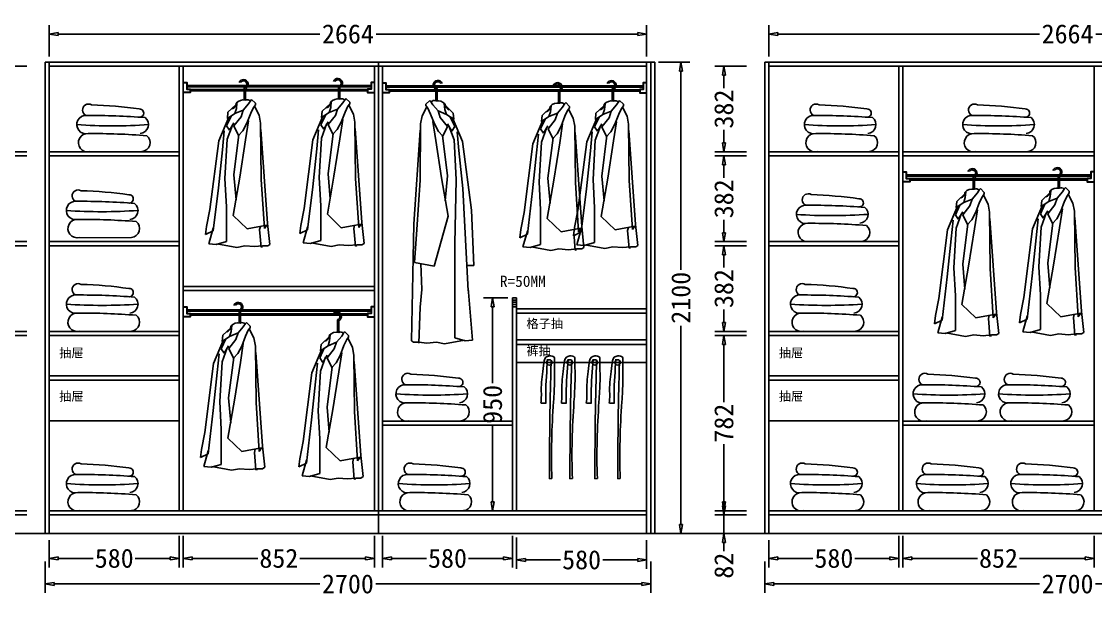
# Model space of a CAD drawing. Header units: millimetres. Extents: x 304407 to 361076, y -1262425 to -1203358.
# Drawn here: x 335285 to 340074, y -1245806 to -1243244 of the extents above; entities that cross this region are included whole.
import ezdxf

# ---------------------------------------------------------------- set-up
doc = ezdxf.new("R2010")
doc.units = ezdxf.units.MM
doc.header["$LTSCALE"] = 20
doc.layers.get('Defpoints').update_dxf_attribs({"color": 250})
for name, color, linetype in [('4', 1, 'Continuous'), ('6', 6, 'Continuous'), ('8', 8, 'Continuous'), ('LAYER10', 11, 'Continuous'), ('LAYER8', 11, 'Continuous'), ('图层3', 4, 'Continuous'), ('墙体', 40, 'Continuous')]:
    doc.layers.add(name, color=color, linetype=linetype)
doc.styles.get("Standard").update_dxf_attribs({"font": 'SimSun.ttf', "height": 85})
doc.styles.add('text', font='SimSun.ttf', dxfattribs={"height": 85})
doc.dimstyles.new('周文晶', dxfattribs={"dimtxt": 70, "dimasz": 40, "dimexe": 40, "dimexo": 30, "dimgap": 10, "dimtad": 0, "dimdec": 0, "dimtxsty": 'Standard', "dimblk": 'CLOSEDBLANK', "dimcen": 200, "dimclrd": 256, "dimclre": 256, "dimadec": 0, "dimazin": 0, "dimtfac": 1, "dimtdec": 0, "dimtmove": 0, "dimatfit": 3, "dimldrblk": 'CLOSEDBLANK', "dimfxl": 100, "dimfxlon": 1, "dimarcsym": 0})

# ---------------------------------------------------------------- blocks, each defined once
blk = doc.blocks.new('_ClosedBlank')
at = {"color": 0, "linetype": 'ByBlock', "lineweight": -2}
for p, q in [((-1, 0.17), (0, 0)), ((-1, 0.17), (-1, -0.17)), ((0, 0), (-1, -0.17))]:
    blk.add_line(p, q, dxfattribs=at)
blk = doc.blocks.new('*D1863')
at = {"lineweight": -2, "transparency": 16777216}
for p, q in [((335408.2, -1245554.8), (335408.2, -1245676.3)), ((335988.2, -1245536.3), (335988.2, -1245676.3)), ((335448.2, -1245636.3), (335604.1, -1245636.3)), ((335948.2, -1245636.3), (335792.2, -1245636.3))]:
    blk.add_line(p, q, dxfattribs=at)
at = {"layer": 'Defpoints', "color": 0, "transparency": 16777216}
for p in [(335988.2, -1245424.8), (335408.2, -1245524.8), (335988.2, -1245636.3)]:
    blk.add_point(p, dxfattribs=at)
at = {"lineweight": -2, "transparency": 16777216, "xscale": 40, "yscale": 40, "zscale": 40, "rotation": 180}
blk.add_blockref('_ClosedBlank', (335408.2, -1245636.3), dxfattribs=at)
at = {"lineweight": -2, "transparency": 16777216, "xscale": 40, "yscale": 40, "zscale": 40}
blk.add_blockref('_ClosedBlank', (335988.2, -1245636.3), dxfattribs=at)
at = {"color": 0, "transparency": 16777216, "insert": (335698.2, -1245636.3), "char_height": 85, "attachment_point": 5}
blk.add_mtext('580', dxfattribs=at)
blk = doc.blocks.new('*D1864')
at = {"lineweight": -2, "transparency": 16777216}
for p, q in [((336894.2, -1245536.3), (336894.2, -1245676.3)), ((337474.2, -1245536.3), (337474.2, -1245676.3)), ((336934.2, -1245636.3), (337090.1, -1245636.3)), ((337434.2, -1245636.3), (337278.2, -1245636.3))]:
    blk.add_line(p, q, dxfattribs=at)
at = {"layer": 'Defpoints', "color": 0, "transparency": 16777216}
for p in [(336894.2, -1243442.8), (337474.2, -1245424.8), (337474.2, -1245636.3)]:
    blk.add_point(p, dxfattribs=at)
at = {"lineweight": -2, "transparency": 16777216, "xscale": 40, "yscale": 40, "zscale": 40, "rotation": 180}
blk.add_blockref('_ClosedBlank', (336894.2, -1245636.3), dxfattribs=at)
at = {"lineweight": -2, "transparency": 16777216, "xscale": 40, "yscale": 40, "zscale": 40}
blk.add_blockref('_ClosedBlank', (337474.2, -1245636.3), dxfattribs=at)
at = {"color": 0, "transparency": 16777216, "insert": (337184.2, -1245636.3), "char_height": 85, "attachment_point": 5}
blk.add_mtext('580', dxfattribs=at)
blk = doc.blocks.new('*D1865')
at = {"lineweight": -2, "transparency": 16777216}
for p, q in [((335408.2, -1243399.4), (335408.2, -1243259.4)), ((338072.2, -1243399.4), (338072.2, -1243259.4)), ((335448.2, -1243299.4), (336614.5, -1243299.4)), ((338032.2, -1243299.4), (336865.9, -1243299.4))]:
    blk.add_line(p, q, dxfattribs=at)
at = {"layer": 'Defpoints', "color": 0, "transparency": 16777216}
for p in [(338072.2, -1243299.4), (335408.2, -1243442.8), (338072.2, -1243442.8)]:
    blk.add_point(p, dxfattribs=at)
at = {"lineweight": -2, "transparency": 16777216, "xscale": 40, "yscale": 40, "zscale": 40, "rotation": 180}
blk.add_blockref('_ClosedBlank', (335408.2, -1243299.4), dxfattribs=at)
at = {"lineweight": -2, "transparency": 16777216, "xscale": 40, "yscale": 40, "zscale": 40}
blk.add_blockref('_ClosedBlank', (338072.2, -1243299.4), dxfattribs=at)
at = {"color": 0, "transparency": 16777216, "insert": (336740.2, -1243299.4), "char_height": 85, "attachment_point": 5}
blk.add_mtext('2664', dxfattribs=at)
blk = doc.blocks.new('*D1866')
at = {"lineweight": -2, "transparency": 16777216}
for p, q in [((335390.2, -1245650.4), (335390.2, -1245790.4)), ((338090.2, -1245650.4), (338090.2, -1245790.4)), ((335430.2, -1245750.4), (336615.4, -1245750.4)), ((338050.2, -1245750.4), (336864.9, -1245750.4))]:
    blk.add_line(p, q, dxfattribs=at)
at = {"layer": 'Defpoints', "color": 0, "transparency": 16777216}
for p in [(335390.2, -1245524.8), (338090.2, -1245524.8), (338090.2, -1245750.4)]:
    blk.add_point(p, dxfattribs=at)
at = {"lineweight": -2, "transparency": 16777216, "xscale": 40, "yscale": 40, "zscale": 40, "rotation": 180}
blk.add_blockref('_ClosedBlank', (335390.2, -1245750.4), dxfattribs=at)
at = {"lineweight": -2, "transparency": 16777216, "xscale": 40, "yscale": 40, "zscale": 40}
blk.add_blockref('_ClosedBlank', (338090.2, -1245750.4), dxfattribs=at)
at = {"color": 0, "transparency": 16777216, "insert": (336740.2, -1245750.4), "char_height": 85, "attachment_point": 5}
blk.add_mtext('2700', dxfattribs=at)
blk = doc.blocks.new('*D1867')
at = {"lineweight": -2, "transparency": 16777216}
for p, q in [((338125.1, -1243424.8), (338265.1, -1243424.8)), ((338225.1, -1243464.8), (338225.1, -1244350)), ((338225.1, -1245484.8), (338225.1, -1244599.5)), ((338125.1, -1245524.8), (338265.1, -1245524.8))]:
    blk.add_line(p, q, dxfattribs=at)
at = {"layer": 'Defpoints', "color": 0, "transparency": 16777216}
for p in [(338090.2, -1243424.8), (338225.1, -1243424.8), (338090.2, -1245524.8)]:
    blk.add_point(p, dxfattribs=at)
at = {"lineweight": -2, "transparency": 16777216, "xscale": 40, "yscale": 40, "zscale": 40}
for p, rotation in [((338225.1, -1243424.8), 90), ((338225.1, -1245524.8), 270)]:
    blk.add_blockref('_ClosedBlank', p, dxfattribs=dict(at, rotation=rotation))
at = {"color": 0, "transparency": 16777216, "insert": (338225.1, -1244474.8), "char_height": 85, "attachment_point": 5, "rotation": 90}
blk.add_mtext('2100', dxfattribs=at)
blk = doc.blocks.new('*D1868')
at = {"lineweight": -2, "transparency": 16777216}
for p, q in [((337453.2, -1244474.8), (337345.2, -1244474.8)), ((337385.2, -1244514.8), (337385.2, -1244854.8)), ((337385.2, -1245384.8), (337385.2, -1245044.8)), ((337444.2, -1245424.8), (337345.2, -1245424.8))]:
    blk.add_line(p, q, dxfattribs=at)
at = {"layer": 'Defpoints', "color": 0, "transparency": 16777216}
for p in [(337483.2, -1244474.8), (337385.2, -1245424.8), (337474.2, -1245424.8)]:
    blk.add_point(p, dxfattribs=at)
at = {"lineweight": -2, "transparency": 16777216, "xscale": 40, "yscale": 40, "zscale": 40}
for p, rotation in [((337385.2, -1244474.8), 90), ((337385.2, -1245424.8), 270)]:
    blk.add_blockref('_ClosedBlank', p, dxfattribs=dict(at, rotation=rotation))
at = {"color": 0, "transparency": 16777216, "insert": (337385.2, -1244949.8), "char_height": 85, "attachment_point": 5, "rotation": 90}
blk.add_mtext('950', dxfattribs=at)
blk = doc.blocks.new('*D1869')
at = {"lineweight": -2, "transparency": 16777216}
for p, q in [((337492.2, -1245543), (337492.2, -1245683)), ((338072.2, -1245554.8), (338072.2, -1245683)), ((337532.2, -1245643), (337688.1, -1245643)), ((338032.2, -1245643), (337876.2, -1245643))]:
    blk.add_line(p, q, dxfattribs=at)
at = {"layer": 'Defpoints', "color": 0, "transparency": 16777216}
for p in [(337492.2, -1245424.8), (338072.2, -1245524.8), (338072.2, -1245643)]:
    blk.add_point(p, dxfattribs=at)
at = {"lineweight": -2, "transparency": 16777216, "xscale": 40, "yscale": 40, "zscale": 40, "rotation": 180}
blk.add_blockref('_ClosedBlank', (337492.2, -1245643), dxfattribs=at)
at = {"lineweight": -2, "transparency": 16777216, "xscale": 40, "yscale": 40, "zscale": 40}
blk.add_blockref('_ClosedBlank', (338072.2, -1245643), dxfattribs=at)
at = {"color": 0, "transparency": 16777216, "insert": (337782.2, -1245643), "char_height": 85, "attachment_point": 5}
blk.add_mtext('580', dxfattribs=at)
blk = doc.blocks.new('*D1870')
at = {"lineweight": -2, "transparency": 16777216}
for p, q in [((335207.9, -1245402.8), (335207.9, -1245362.8)), ((335307.9, -1245442.8), (335167.9, -1245442.8)), ((335207.9, -1245442.8), (335207.9, -1245524.8)), ((335307.9, -1245524.8), (335167.9, -1245524.8)), ((335207.9, -1245564.8), (335207.9, -1245604.8))]:
    blk.add_line(p, q, dxfattribs=at)
at = {"layer": 'Defpoints', "color": 0, "transparency": 16777216}
for p in [(335207.9, -1245442.8), (335408.2, -1245442.8), (335390.2, -1245524.8)]:
    blk.add_point(p, dxfattribs=at)
at = {"lineweight": -2, "transparency": 16777216, "xscale": 40, "yscale": 40, "zscale": 40}
for p, rotation in [((335207.9, -1245442.8), 270), ((335207.9, -1245524.8), 90)]:
    blk.add_blockref('_ClosedBlank', p, dxfattribs=dict(at, rotation=rotation))
at = {"color": 0, "transparency": 16777216, "insert": (335207.9, -1245668.8), "char_height": 85, "attachment_point": 5, "rotation": 90}
blk.add_mtext('82', dxfattribs=at)
blk = doc.blocks.new('*D1871')
at = {"lineweight": -2, "transparency": 16777216}
for p, q in [((335307.9, -1244642.8), (335167.9, -1244642.8)), ((335207.9, -1244682.8), (335207.9, -1244940.7)), ((335207.9, -1245384.8), (335207.9, -1245126.9)), ((335307.9, -1245424.8), (335167.9, -1245424.8))]:
    blk.add_line(p, q, dxfattribs=at)
at = {"layer": 'Defpoints', "color": 0, "transparency": 16777216}
for p in [(335207.9, -1244642.8), (335408.2, -1244642.8), (335408.2, -1245424.8)]:
    blk.add_point(p, dxfattribs=at)
at = {"lineweight": -2, "transparency": 16777216, "xscale": 40, "yscale": 40, "zscale": 40}
for p, rotation in [((335207.9, -1244642.8), 90), ((335207.9, -1245424.8), 270)]:
    blk.add_blockref('_ClosedBlank', p, dxfattribs=dict(at, rotation=rotation))
at = {"color": 0, "transparency": 16777216, "insert": (335207.9, -1245033.8), "char_height": 85, "attachment_point": 5, "rotation": 90}
blk.add_mtext('782', dxfattribs=at)
blk = doc.blocks.new('*D1872')
at = {"lineweight": -2, "transparency": 16777216}
for p, q in [((335307.9, -1244242.8), (335167.9, -1244242.8)), ((335207.9, -1244282.8), (335207.9, -1244340.4)), ((335207.9, -1244584.8), (335207.9, -1244527.1)), ((335307.9, -1244624.8), (335167.9, -1244624.8))]:
    blk.add_line(p, q, dxfattribs=at)
at = {"layer": 'Defpoints', "color": 0, "transparency": 16777216}
for p in [(335207.9, -1244242.8), (335408.2, -1244242.8), (335408.2, -1244624.8)]:
    blk.add_point(p, dxfattribs=at)
at = {"lineweight": -2, "transparency": 16777216, "xscale": 40, "yscale": 40, "zscale": 40}
for p, rotation in [((335207.9, -1244242.8), 90), ((335207.9, -1244624.8), 270)]:
    blk.add_blockref('_ClosedBlank', p, dxfattribs=dict(at, rotation=rotation))
at = {"color": 0, "transparency": 16777216, "insert": (335207.9, -1244433.8), "char_height": 85, "attachment_point": 5, "rotation": 90}
blk.add_mtext('382', dxfattribs=at)
blk = doc.blocks.new('*D1873')
at = {"lineweight": -2, "transparency": 16777216}
for p, q in [((335307.9, -1243842.8), (335167.9, -1243842.8)), ((335207.9, -1243882.8), (335207.9, -1243940.4)), ((335207.9, -1244184.8), (335207.9, -1244127.1)), ((335307.9, -1244224.8), (335167.9, -1244224.8))]:
    blk.add_line(p, q, dxfattribs=at)
at = {"layer": 'Defpoints', "color": 0, "transparency": 16777216}
for p in [(335207.9, -1243842.8), (335408.2, -1243842.8), (335408.2, -1244224.8)]:
    blk.add_point(p, dxfattribs=at)
at = {"lineweight": -2, "transparency": 16777216, "xscale": 40, "yscale": 40, "zscale": 40}
for p, rotation in [((335207.9, -1243842.8), 90), ((335207.9, -1244224.8), 270)]:
    blk.add_blockref('_ClosedBlank', p, dxfattribs=dict(at, rotation=rotation))
at = {"color": 0, "transparency": 16777216, "insert": (335207.9, -1244033.8), "char_height": 85, "attachment_point": 5, "rotation": 90}
blk.add_mtext('382', dxfattribs=at)
blk = doc.blocks.new('*D1874')
at = {"lineweight": -2, "transparency": 16777216}
for p, q in [((335307.9, -1243442.8), (335167.9, -1243442.8)), ((335207.9, -1243482.8), (335207.9, -1243540.4)), ((335207.9, -1243784.8), (335207.9, -1243727.1)), ((335307.9, -1243824.8), (335167.9, -1243824.8))]:
    blk.add_line(p, q, dxfattribs=at)
at = {"layer": 'Defpoints', "color": 0, "transparency": 16777216}
for p in [(335207.9, -1243442.8), (335408.2, -1243442.8), (335408.2, -1243824.8)]:
    blk.add_point(p, dxfattribs=at)
at = {"lineweight": -2, "transparency": 16777216, "xscale": 40, "yscale": 40, "zscale": 40}
for p, rotation in [((335207.9, -1243442.8), 90), ((335207.9, -1243824.8), 270)]:
    blk.add_blockref('_ClosedBlank', p, dxfattribs=dict(at, rotation=rotation))
at = {"color": 0, "transparency": 16777216, "insert": (335207.9, -1243633.8), "char_height": 85, "attachment_point": 5, "rotation": 90}
blk.add_mtext('382', dxfattribs=at)
blk = doc.blocks.new('*D1875')
at = {"lineweight": -2, "transparency": 16777216}
for p, q in [((336006.2, -1245536.3), (336006.2, -1245676.3)), ((336858.2, -1245536.3), (336858.2, -1245676.3)), ((336046.2, -1245636.3), (336337.9, -1245636.3)), ((336818.2, -1245636.3), (336526.5, -1245636.3))]:
    blk.add_line(p, q, dxfattribs=at)
at = {"layer": 'Defpoints', "color": 0, "transparency": 16777216}
for p in [(336006.2, -1245424.8), (336858.2, -1245424.8), (336858.2, -1245636.3)]:
    blk.add_point(p, dxfattribs=at)
at = {"lineweight": -2, "transparency": 16777216, "xscale": 40, "yscale": 40, "zscale": 40, "rotation": 180}
blk.add_blockref('_ClosedBlank', (336006.2, -1245636.3), dxfattribs=at)
at = {"lineweight": -2, "transparency": 16777216, "xscale": 40, "yscale": 40, "zscale": 40}
blk.add_blockref('_ClosedBlank', (336858.2, -1245636.3), dxfattribs=at)
at = {"color": 0, "transparency": 16777216, "insert": (336432.2, -1245636.3), "char_height": 85, "attachment_point": 5}
blk.add_mtext('852', dxfattribs=at)
blk = doc.blocks.new('*D1876')
at = {"lineweight": -2, "transparency": 16777216}
for p, q in [((338617, -1245554.8), (338617, -1245676.3)), ((339197, -1245536.3), (339197, -1245676.3)), ((338657, -1245636.3), (338812.9, -1245636.3)), ((339157, -1245636.3), (339001, -1245636.3))]:
    blk.add_line(p, q, dxfattribs=at)
at = {"layer": 'Defpoints', "color": 0, "transparency": 16777216}
for p in [(339197, -1245424.8), (338617, -1245524.8), (339197, -1245636.3)]:
    blk.add_point(p, dxfattribs=at)
at = {"lineweight": -2, "transparency": 16777216, "xscale": 40, "yscale": 40, "zscale": 40, "rotation": 180}
blk.add_blockref('_ClosedBlank', (338617, -1245636.3), dxfattribs=at)
at = {"lineweight": -2, "transparency": 16777216, "xscale": 40, "yscale": 40, "zscale": 40}
blk.add_blockref('_ClosedBlank', (339197, -1245636.3), dxfattribs=at)
at = {"color": 0, "transparency": 16777216, "insert": (338907, -1245636.3), "char_height": 85, "attachment_point": 5}
blk.add_mtext('580', dxfattribs=at)
blk = doc.blocks.new('*D1878')
at = {"lineweight": -2, "transparency": 16777216}
for p, q in [((338617, -1243399.4), (338617, -1243259.4)), ((341281, -1243399.4), (341281, -1243259.4)), ((338657, -1243299.4), (339823.3, -1243299.4)), ((341241, -1243299.4), (340074.7, -1243299.4))]:
    blk.add_line(p, q, dxfattribs=at)
at = {"layer": 'Defpoints', "color": 0, "transparency": 16777216}
for p in [(341281, -1243299.4), (338617, -1243442.8), (341281, -1243442.8)]:
    blk.add_point(p, dxfattribs=at)
at = {"lineweight": -2, "transparency": 16777216, "xscale": 40, "yscale": 40, "zscale": 40, "rotation": 180}
blk.add_blockref('_ClosedBlank', (338617, -1243299.4), dxfattribs=at)
at = {"lineweight": -2, "transparency": 16777216, "xscale": 40, "yscale": 40, "zscale": 40}
blk.add_blockref('_ClosedBlank', (341281, -1243299.4), dxfattribs=at)
at = {"color": 0, "transparency": 16777216, "insert": (339949, -1243299.4), "char_height": 85, "attachment_point": 5}
blk.add_mtext('2664', dxfattribs=at)
blk = doc.blocks.new('*D1879')
at = {"lineweight": -2, "transparency": 16777216}
for p, q in [((338599, -1245650.4), (338599, -1245790.4)), ((341299, -1245650.4), (341299, -1245790.4)), ((338639, -1245750.4), (339824.2, -1245750.4)), ((341259, -1245750.4), (340073.7, -1245750.4))]:
    blk.add_line(p, q, dxfattribs=at)
at = {"layer": 'Defpoints', "color": 0, "transparency": 16777216}
for p in [(338599, -1245524.8), (341299, -1245524.8), (341299, -1245750.4)]:
    blk.add_point(p, dxfattribs=at)
at = {"lineweight": -2, "transparency": 16777216, "xscale": 40, "yscale": 40, "zscale": 40, "rotation": 180}
blk.add_blockref('_ClosedBlank', (338599, -1245750.4), dxfattribs=at)
at = {"lineweight": -2, "transparency": 16777216, "xscale": 40, "yscale": 40, "zscale": 40}
blk.add_blockref('_ClosedBlank', (341299, -1245750.4), dxfattribs=at)
at = {"color": 0, "transparency": 16777216, "insert": (339949, -1245750.4), "char_height": 85, "attachment_point": 5}
blk.add_mtext('2700', dxfattribs=at)
blk = doc.blocks.new('*D1883')
at = {"lineweight": -2, "transparency": 16777216}
for p, q in [((338416.7, -1245402.8), (338416.7, -1245362.8)), ((338516.7, -1245442.8), (338376.7, -1245442.8)), ((338416.7, -1245442.8), (338416.7, -1245524.8)), ((338516.7, -1245524.8), (338376.7, -1245524.8)), ((338416.7, -1245564.8), (338416.7, -1245604.8))]:
    blk.add_line(p, q, dxfattribs=at)
at = {"layer": 'Defpoints', "color": 0, "transparency": 16777216}
for p in [(338416.7, -1245442.8), (338617, -1245442.8), (338599, -1245524.8)]:
    blk.add_point(p, dxfattribs=at)
at = {"lineweight": -2, "transparency": 16777216, "xscale": 40, "yscale": 40, "zscale": 40}
for p, rotation in [((338416.7, -1245442.8), 270), ((338416.7, -1245524.8), 90)]:
    blk.add_blockref('_ClosedBlank', p, dxfattribs=dict(at, rotation=rotation))
at = {"color": 0, "transparency": 16777216, "insert": (338416.7, -1245668.8), "char_height": 85, "attachment_point": 5, "rotation": 90}
blk.add_mtext('82', dxfattribs=at)
blk = doc.blocks.new('*D1884')
at = {"lineweight": -2, "transparency": 16777216}
for p, q in [((338516.7, -1244642.8), (338376.7, -1244642.8)), ((338416.7, -1244682.8), (338416.7, -1244940.7)), ((338416.7, -1245384.8), (338416.7, -1245126.9)), ((338516.7, -1245424.8), (338376.7, -1245424.8))]:
    blk.add_line(p, q, dxfattribs=at)
at = {"layer": 'Defpoints', "color": 0, "transparency": 16777216}
for p in [(338416.7, -1244642.8), (338617, -1244642.8), (338617, -1245424.8)]:
    blk.add_point(p, dxfattribs=at)
at = {"lineweight": -2, "transparency": 16777216, "xscale": 40, "yscale": 40, "zscale": 40}
for p, rotation in [((338416.7, -1244642.8), 90), ((338416.7, -1245424.8), 270)]:
    blk.add_blockref('_ClosedBlank', p, dxfattribs=dict(at, rotation=rotation))
at = {"color": 0, "transparency": 16777216, "insert": (338416.7, -1245033.8), "char_height": 85, "attachment_point": 5, "rotation": 90}
blk.add_mtext('782', dxfattribs=at)
blk = doc.blocks.new('*D1885')
at = {"lineweight": -2, "transparency": 16777216}
for p, q in [((338516.7, -1244242.8), (338376.7, -1244242.8)), ((338416.7, -1244282.8), (338416.7, -1244340.4)), ((338416.7, -1244584.8), (338416.7, -1244527.1)), ((338516.7, -1244624.8), (338376.7, -1244624.8))]:
    blk.add_line(p, q, dxfattribs=at)
at = {"layer": 'Defpoints', "color": 0, "transparency": 16777216}
for p in [(338416.7, -1244242.8), (338617, -1244242.8), (338617, -1244624.8)]:
    blk.add_point(p, dxfattribs=at)
at = {"lineweight": -2, "transparency": 16777216, "xscale": 40, "yscale": 40, "zscale": 40}
for p, rotation in [((338416.7, -1244242.8), 90), ((338416.7, -1244624.8), 270)]:
    blk.add_blockref('_ClosedBlank', p, dxfattribs=dict(at, rotation=rotation))
at = {"color": 0, "transparency": 16777216, "insert": (338416.7, -1244433.8), "char_height": 85, "attachment_point": 5, "rotation": 90}
blk.add_mtext('382', dxfattribs=at)
blk = doc.blocks.new('*D1886')
at = {"lineweight": -2, "transparency": 16777216}
for p, q in [((338516.7, -1243842.8), (338376.7, -1243842.8)), ((338416.7, -1243882.8), (338416.7, -1243940.4)), ((338416.7, -1244184.8), (338416.7, -1244127.1)), ((338516.7, -1244224.8), (338376.7, -1244224.8))]:
    blk.add_line(p, q, dxfattribs=at)
at = {"layer": 'Defpoints', "color": 0, "transparency": 16777216}
for p in [(338416.7, -1243842.8), (338617, -1243842.8), (338617, -1244224.8)]:
    blk.add_point(p, dxfattribs=at)
at = {"lineweight": -2, "transparency": 16777216, "xscale": 40, "yscale": 40, "zscale": 40}
for p, rotation in [((338416.7, -1243842.8), 90), ((338416.7, -1244224.8), 270)]:
    blk.add_blockref('_ClosedBlank', p, dxfattribs=dict(at, rotation=rotation))
at = {"color": 0, "transparency": 16777216, "insert": (338416.7, -1244033.8), "char_height": 85, "attachment_point": 5, "rotation": 90}
blk.add_mtext('382', dxfattribs=at)
blk = doc.blocks.new('*D1887')
at = {"lineweight": -2, "transparency": 16777216}
for p, q in [((338516.7, -1243442.8), (338376.7, -1243442.8)), ((338416.7, -1243482.8), (338416.7, -1243540.4)), ((338416.7, -1243784.8), (338416.7, -1243727.1)), ((338516.7, -1243824.8), (338376.7, -1243824.8))]:
    blk.add_line(p, q, dxfattribs=at)
at = {"layer": 'Defpoints', "color": 0, "transparency": 16777216}
for p in [(338416.7, -1243442.8), (338617, -1243442.8), (338617, -1243824.8)]:
    blk.add_point(p, dxfattribs=at)
at = {"lineweight": -2, "transparency": 16777216, "xscale": 40, "yscale": 40, "zscale": 40}
for p, rotation in [((338416.7, -1243442.8), 90), ((338416.7, -1243824.8), 270)]:
    blk.add_blockref('_ClosedBlank', p, dxfattribs=dict(at, rotation=rotation))
at = {"color": 0, "transparency": 16777216, "insert": (338416.7, -1243633.8), "char_height": 85, "attachment_point": 5, "rotation": 90}
blk.add_mtext('382', dxfattribs=at)
blk = doc.blocks.new('*D1888')
at = {"lineweight": -2, "transparency": 16777216}
for p, q in [((339215, -1245536.3), (339215, -1245676.3)), ((340067, -1245536.3), (340067, -1245676.3)), ((339255, -1245636.3), (339546.7, -1245636.3)), ((340027, -1245636.3), (339735.3, -1245636.3))]:
    blk.add_line(p, q, dxfattribs=at)
at = {"layer": 'Defpoints', "color": 0, "transparency": 16777216}
for p in [(339215, -1245424.8), (340067, -1245424.8), (340067, -1245636.3)]:
    blk.add_point(p, dxfattribs=at)
at = {"lineweight": -2, "transparency": 16777216, "xscale": 40, "yscale": 40, "zscale": 40, "rotation": 180}
blk.add_blockref('_ClosedBlank', (339215, -1245636.3), dxfattribs=at)
at = {"lineweight": -2, "transparency": 16777216, "xscale": 40, "yscale": 40, "zscale": 40}
blk.add_blockref('_ClosedBlank', (340067, -1245636.3), dxfattribs=at)
at = {"color": 0, "transparency": 16777216, "insert": (339641, -1245636.3), "char_height": 85, "attachment_point": 5}
blk.add_mtext('852', dxfattribs=at)
blk = doc.blocks.new('A$C1C5764E0')
at = {"layer": '8'}
for p, q in [((172.3, 708.4), (172.3, 657.4)), ((178.3, 708.4), (178.3, 657.4)), ((135.3, 635.3), (99.9, 601.9)), ((137.4, 618.5), (140.1, 644.9)), ((167.9, 611.6), (191.5, 639.3)), ((191.5, 639.3), (201.2, 654.6)), ((201.2, 654.6), (205.3, 658.7)), ((213.6, 624.1), (201.2, 597.8)), ((205.3, 658.7), (222, 642.1)), ((222, 635.2), (213.6, 624.1)), ((217.8, 629.6), (238.6, 589.4)), ((222, 642.1), (222, 635.2)), ((103, 580.9), (58.4, 475.1)), ((113.7, 585.2), (93.2, 541.7)), ((99.9, 601.9), (97.1, 574.2)), ((97.1, 574.2), (130.4, 596.4)), ((126.3, 542.3), (158.2, 582.5)), ((130.4, 596.4), (137.4, 618.5)), ((130.4, 596.4), (167.9, 611.6)), ((158.2, 582.5), (167.9, 611.6)), ((201.2, 597.8), (184.5, 553.4)), ((238.6, 589.4), (245.5, 553.4)), ((93.2, 541.7), (106.3, 522.1)), ((96.5, 482.8), (119.4, 544.9)), ((106.3, 522.1), (125.9, 554.7)), ((147.1, 499.3), (126.3, 542.3)), ((184.5, 553.4), (166.5, 520.1)), ((178.3, 479.5), (191.3, 564.6)), ((245.5, 553.4), (248.3, 302.5)), ((75, 435), (83.4, 518.8)), ((86.6, 306.3), (96.5, 482.8)), ((148.8, 502.4), (125.9, 322.6)), ((166.5, 520.1), (147.1, 499.3)), ((152.1, 312.8), (178.3, 479.5)), ((276.4, 106.8), (247, 525.3)), ((58.4, 475.1), (19.5, 168.8)), ((57, 265.8), (75, 435)), ((93.2, 180.9), (86.6, 306.3)), ((122.6, 142.8), (152.1, 312.8)), ((125.9, 322.6), (135.7, 211.4)), ((248.3, 302.5), (262.2, 83.5)), ((34.3, 73.1), (57, 265.8)), ((19.5, 168.8), (4.8, 92.7)), ((93.2, 26.2), (93.2, 180.9)), ((184.8, 82.8), (122.6, 142.8)), ((273.1, 99.1), (184.8, 82.8)), ((262.2, 83.5), (273.1, 99.1)), ((286.7, 13.1), (276.4, 106.8)), ((4.8, 92.7), (0, 56.7)), ((0, 56.7), (34.3, 73.1)), ((34.3, 86.2), (14.7, 16.3)), ((244.2, 93.8), (240.9, 79.6)), ((240.9, 79.6), (247.4, 1.1)), ((14.7, 16.3), (47.4, 13.1)), ((47.4, 13.1), (93.2, 26.2)), ((50.7, 16.3), (139, 0)), ((139, 0), (175, 6.5)), ((175, 6.5), (217.5, 3.3)), ((217.5, 3.3), (253.5, 6.5)), ((247.4, 1.1), (254, 3.3)), ((253.5, 6.5), (276.9, 6.5)), ((276.9, 6.5), (286.7, 13.1))]:
    blk.add_line(p, q, dxfattribs=at)
for centre, radius, start, end in [((168.9, 727.1), 20.9, 296.6338, 159.5285), ((168.9, 727.1), 14.9, 296.6338, 150.6175), ((175.9, 709.9), 3.91, 94.6712, 201.9626), ((110.9, 641.2), 25.1, 286.2636, 2.0248), ((168.9, 613.1), 43.9, 77.6993, 138.5966), ((186.2, 639.8), 18, 42.48, 116.3392)]:
    blk.add_arc(centre, radius, start, end, dxfattribs=at)
blk = doc.blocks.new('A$C4F477F88')
at = {"layer": 'LAYER10'}
blk.add_blockref('A$C1C5764E0', (0, 0), dxfattribs=at)
blk = doc.blocks.new('A$C5E603B19')
at = {"layer": 'LAYER8'}
blk.add_blockref('A$C4F477F88', (0, 0), dxfattribs=at)
blk = doc.blocks.new('A$C1B0A679D')
at = {"layer": '图层3'}
blk.add_blockref('A$C5E603B19', (0, 0), dxfattribs=at)
blk = doc.blocks.new('A$C52EB379C')
at = {"layer": '8'}
for p, q in [((163.3, 1134.6), (163.3, 1083.5)), ((169.3, 1134.6), (169.3, 1083.5)), ((126.4, 1061.5), (91, 1028.1)), ((128.4, 1044.7), (131.2, 1071)), ((159, 1037.8), (182.5, 1065.5)), ((182.5, 1065.5), (192.3, 1080.7)), ((192.3, 1080.7), (196.4, 1084.9)), ((196.4, 1084.9), (213.1, 1068.3)), ((213.1, 1061.3), (204.7, 1050.2)), ((208.9, 1055.8), (229.7, 1015.6)), ((213.1, 1068.3), (213.1, 1061.3)), ((94.1, 1007.1), (49.5, 901.3)), ((104.8, 1011.4), (84.3, 967.8)), ((91, 1028.1), (88.2, 1000.3)), ((88.2, 1000.3), (121.5, 1022.5)), ((117.4, 968.5), (149.3, 1008.7)), ((121.5, 1022.5), (128.4, 1044.7)), ((121.5, 1022.5), (159, 1037.8)), ((149.3, 1008.7), (159, 1037.8)), ((192.3, 1023.9), (175.6, 979.5)), ((204.7, 1050.2), (192.3, 1023.9)), ((229.7, 1015.6), (236.6, 979.5)), ((84.3, 967.8), (97.4, 948.2)), ((87.6, 909), (110.5, 971.1)), ((97.4, 948.2), (117, 980.9)), ((138.2, 925.5), (117.4, 968.5)), ((175.6, 979.5), (157.6, 946.3)), ((169.3, 905.7), (182.4, 990.7)), ((236.6, 979.5), (239.4, 728.7)), ((66.1, 861.1), (74.5, 944.9)), ((139.9, 928.6), (117, 748.8)), ((157.6, 946.3), (138.2, 925.5)), ((267.5, 533), (238.1, 951.5)), ((49.5, 901.3), (10.6, 595)), ((77.7, 732.4), (87.6, 909)), ((143.2, 738.9), (169.3, 905.7)), ((48.1, 692), (66.1, 861.1)), ((84.3, 444.7), (77.7, 732.4)), ((113.7, 568.9), (143.2, 738.9)), ((117, 748.8), (126.8, 637.6)), ((239.4, 728.7), (253.3, 509.7)), ((25.4, 235.4), (48.1, 692)), ((10.6, 595), (0, 349)), ((175.9, 346.6), (113.7, 568.9)), ((277.8, 13.1), (267.5, 533)), ((253.3, 509.7), (264.2, 362.9)), ((84.3, 26.2), (84.3, 444.7)), ((0, 349), (31, 349)), ((264.2, 362.9), (175.9, 346.6)), ((235.3, 357.6), (232, 242)), ((25.4, 248.5), (5.8, 16.3)), ((232, 242), (238.5, 163.5)), ((238.5, 163.5), (245.1, 3.3)), ((5.8, 16.3), (38.5, 13.1)), ((38.5, 13.1), (84.3, 26.2)), ((41.7, 16.3), (130.1, 0)), ((130.1, 0), (166.1, 6.5)), ((166.1, 6.5), (208.6, 3.3)), ((208.6, 3.3), (244.6, 6.5)), ((244.6, 6.5), (268, 6.5)), ((268, 6.5), (277.8, 13.1))]:
    blk.add_line(p, q, dxfattribs=at)
for centre, radius, start, end in [((160, 1153.2), 20.9, 296.6338, 159.5285), ((160, 1153.2), 14.9, 296.6338, 150.6175), ((167, 1136), 3.91, 94.6712, 201.9626), ((102, 1067.4), 25.1, 286.2636, 2.0248), ((160, 1039.2), 43.9, 77.6993, 138.5966), ((177.3, 1066), 18, 42.48, 116.3392)]:
    blk.add_arc(centre, radius, start, end, dxfattribs=at)
blk = doc.blocks.new('A$C05785CA5')
at = {"layer": 'LAYER10'}
blk.add_blockref('A$C52EB379C', (0, 0), dxfattribs=at)
blk = doc.blocks.new('A$C100967EE')
at = {"layer": 'LAYER10'}
blk.add_blockref('A$C05785CA5', (0, 0), dxfattribs=at)
blk = doc.blocks.new('A$C65D30603')
at = {"layer": 'LAYER8'}
blk.add_blockref('A$C100967EE', (0, 0), dxfattribs=at)
blk = doc.blocks.new('A$C50CE712E')
at = {"layer": '图层3'}
blk.add_blockref('A$C65D30603', (0, 0), dxfattribs=at)
blk = doc.blocks.new('A$C11F00F61')
at = {"color": 8}
blk.add_line((48.2, 0), (290.3, 1.2), dxfattribs=at)
at = {"layer": '墙体', "color": 8}
for centre, radius, start, end in [((52.6, 186.6), 26.7, 59.8021, 244.0801), ((9.8, -1698.7), 1909.1, 81.8981, 88.3112), ((41, 121.6), 41, 86.0834, 284.0988), ((53.8, -3125.6), 3288.1, 85.6244, 90.1755), ((280.3, 173), 18.4, 260.1551, 94.4157), ((279.7, 121.7), 40, 274.9406, 51.3165), ((159.2, 2329.1), 2213.2, 265.8756, 274.159), ((48.2, 41), 41, 86.0834, 284.0988), ((61, -3206.2), 3288.1, 85.6244, 90.1755), ((286.9, 41.1), 40, 274.9406, 51.3165)]:
    blk.add_arc(centre, radius, start, end, dxfattribs=at)
blk = doc.blocks.new('A$C3B9601DC')
at = {"layer": '4', "color": 8}
blk.add_line((62, 1.5), (47.4, 0), dxfattribs=at)
for points, knots in [([(62, 1.5), (55.4, 144.3), (62.8, 324.3), (78.7, 548.8), (75.2, 622.1), (75.7, 684.6), (46.8, 686.9), (17.9, 676.1), (12.7, 599.8), (-1.5, 524.3), (4.4, 450.4), (0, 421.8)], [0, 0, 0, 0, 428.516837, 544.203019, 664.137455, 677.621305, 701.749401, 722.125787, 770.743064, 895.133582, 980.731534, 980.731534, 980.731534, 980.731534]), ([(37.8, 667.5), (32.8, 603.2), (26.4, 521.3), (26.8, 439.3), (26.9, 421.8)], [0, 0, 0, 0, 193.394932, 246.046188, 246.046188, 246.046188, 246.046188])]:
    blk.add_open_spline(points, degree=3, knots=knots, dxfattribs=at)
blk.add_spline([(57.6, 658.7), (53.2, 497.8), (47.4, 0)], degree=3, dxfattribs=at)
blk.add_open_spline([(1.4, 421.8), (10.7, 421.8), (19.9, 421.8), (29.2, 421.8)], degree=3, dxfattribs=at)
at = {"layer": '6', "color": 8}
blk.add_circle((47.2, 648.9), 15, dxfattribs=at)
blk = doc.blocks.new('edr334343')
at = {"layer": '6', "color": 8, "xscale": 0.7999999999301508, "yscale": 0.7999999999301508, "zscale": 0.7999999999301508}
for p in [(311012.9, -1202094.7), (311104.2, -1202094.7), (311215.5, -1202094.7), (311317.6, -1202094.7)]:
    blk.add_blockref('A$C3B9601DC', p, dxfattribs=at)

msp = doc.modelspace()

# ---------------------------------------------------------------- linework, layer by layer
for p, q in [((335390.2, -1245524.8), (335390.2, -1243424.8)), ((335390.2, -1243424.8), (338090.2, -1243424.8)), ((335408.2, -1245524.8), (335408.2, -1243424.8)), ((335408.2, -1243442.8), (338072.2, -1243442.8)), ((335988.2, -1245424.8), (335988.2, -1243442.8)), ((336006.2, -1245424.8), (336006.2, -1243442.8)), ((336858.2, -1245424.8), (336858.2, -1243442.8)), ((336876.2, -1245524.8), (336876.2, -1243424.8)), ((336894.2, -1245424.8), (336894.2, -1243442.8)), ((338072.2, -1243424.8), (338072.2, -1245524.8)), ((338090.2, -1243424.8), (338090.2, -1245524.8)), ((338108.2, -1243424.8), (338090.2, -1243424.8)), ((338108.2, -1245524.8), (338108.2, -1243424.8)), ((338599, -1245524.8), (338599, -1243424.8)), ((338599, -1243424.8), (341299, -1243424.8)), ((338617, -1245524.8), (338617, -1243424.8)), ((338617, -1243442.8), (341281, -1243442.8)), ((339197, -1245424.8), (339197, -1243442.8)), ((339215, -1245424.8), (339215, -1243442.8)), ((340067, -1245424.8), (340067, -1243442.8)), ((335408.2, -1243824.8), (335988.2, -1243824.8)), ((338617, -1243824.8), (339197, -1243824.8)), ((339215, -1243824.8), (340067, -1243824.8)), ((335408.2, -1243842.8), (335988.2, -1243842.8)), ((338617, -1243842.8), (339197, -1243842.8)), ((339215, -1243842.8), (340067, -1243842.8)), ((335408.2, -1244224.8), (335988.2, -1244224.8)), ((335408.2, -1244242.8), (335988.2, -1244242.8)), ((338617, -1244224.8), (339197, -1244224.8)), ((338617, -1244242.8), (339197, -1244242.8)), ((336006.2, -1244424.8), (336858.2, -1244424.8)), ((336006.2, -1244442.8), (336858.2, -1244442.8)), ((337474.2, -1244474.8), (337474.2, -1245424.8)), ((337492.2, -1244474.8), (337474.2, -1244474.8)), ((337492.2, -1244484.8), (337474.2, -1244484.8)), ((337492.2, -1244494.8), (337474.2, -1244494.8)), ((337492.2, -1244504.8), (337474.2, -1244504.8)), ((337492.2, -1244474.8), (337492.2, -1245424.8)), ((337492.2, -1244514.8), (337474.2, -1244514.8)), ((338072.2, -1244524.8), (337492.2, -1244524.8)), ((338072.2, -1244542.8), (337492.2, -1244542.8)), ((335408.2, -1244624.8), (335988.2, -1244624.8)), ((335408.2, -1244642.8), (335988.2, -1244642.8)), ((338617, -1244624.8), (339197, -1244624.8)), ((338617, -1244642.8), (339197, -1244642.8)), ((338072.2, -1244662.8), (337492.2, -1244662.8)), ((338072.2, -1244682.8), (337492.2, -1244682.8)), ((338072.2, -1244762.8), (337492.2, -1244762.8)), ((335408.2, -1244822.8), (335988.2, -1244822.8)), ((338617, -1244822.8), (339197, -1244822.8)), ((335408.2, -1244842.8), (335988.2, -1244842.8)), ((338617, -1244842.8), (339197, -1244842.8)), ((335408.2, -1245022.8), (335988.2, -1245022.8)), ((337474.2, -1245024.8), (336894.2, -1245024.8)), ((338617, -1245022.8), (339197, -1245022.8)), ((340067, -1245024.8), (339215, -1245024.8)), ((337474.2, -1245042.8), (336894.2, -1245042.8)), ((340067, -1245042.8), (339215, -1245042.8)), ((335408.2, -1245424.8), (338072.2, -1245424.8)), ((335408.2, -1245442.8), (338072.2, -1245442.8)), ((338617, -1245424.8), (341281, -1245424.8)), ((338617, -1245442.8), (341281, -1245442.8)), ((335390.2, -1245524.8), (338090.2, -1245524.8)), ((338090.2, -1245524.8), (338108.2, -1245524.8)), ((338599, -1245524.8), (341299, -1245524.8))]:
    msp.add_line(p, q)
at = {"color": 8}
msp.add_line((361075.9, -1245524.8), (304407.4, -1245524.8), dxfattribs=at)
msp.add_line((361075.9, -1245524.8), (304407.4, -1245524.8), dxfattribs=at)
at = {"lineweight": 30}
for points in [[(336006.2, -1243515.4), (336021.2, -1243515.4), (336021.2, -1243545.4), (336036.2, -1243545.4), (336036.2, -1243560.4), (336006.2, -1243560.4)], [(336843.2, -1243530.4), (336021.2, -1243530.4)], [(336843.2, -1243535), (336021.2, -1243535)], [(336828.2, -1243547.5), (336036.2, -1243547.5)], [(336858.2, -1243515.4), (336843.2, -1243515.4), (336843.2, -1243545.4), (336828.2, -1243545.4), (336828.2, -1243560.4), (336858.2, -1243560.4)], [(336894.2, -1243517.1), (336909.2, -1243517.1), (336909.2, -1243547.1), (336924.2, -1243547.1), (336924.2, -1243562.1), (336894.2, -1243562.1)], [(338057.2, -1243532.1), (336909.2, -1243532.1)], [(338057.2, -1243536.7), (336909.2, -1243536.7)], [(338072.2, -1243517.1), (338057.2, -1243517.1), (338057.2, -1243547.1), (338042.2, -1243547.1), (338042.2, -1243562.1), (338072.2, -1243562.1)], [(336828.2, -1243552.9), (336036.2, -1243552.9)], [(338042.2, -1243549.1), (336924.2, -1243549.1)], [(338042.2, -1243554.6), (336924.2, -1243554.6)], [(339215, -1243913.5), (339230, -1243913.5), (339230, -1243943.5), (339245, -1243943.5), (339245, -1243958.5), (339215, -1243958.5)], [(340052, -1243928.5), (339230, -1243928.5)], [(340067, -1243913.5), (340052, -1243913.5), (340052, -1243943.5), (340037, -1243943.5), (340037, -1243958.5), (340067, -1243958.5)], [(340052, -1243933), (339230, -1243933)], [(340037, -1243945.5), (339245, -1243945.5)], [(340037, -1243951), (339245, -1243951)], [(336006.2, -1244515.4), (336021.2, -1244515.4), (336021.2, -1244545.4), (336036.2, -1244545.4), (336036.2, -1244560.4), (336006.2, -1244560.4)], [(336843.2, -1244530.4), (336021.2, -1244530.4)], [(336843.2, -1244535), (336021.2, -1244535)], [(336828.2, -1244547.5), (336036.2, -1244547.5)], [(336828.2, -1244552.9), (336036.2, -1244552.9)], [(336858.2, -1244515.4), (336843.2, -1244515.4), (336843.2, -1244545.4), (336828.2, -1244545.4), (336828.2, -1244560.4), (336858.2, -1244560.4)]]:
    msp.add_lwpolyline(points, dxfattribs=at)

# ---------------------------------------------------------------- block references
for name, p in [('A$C1B0A679D', (336526, -1244245.7)), ('A$C1B0A679D', (336105.5, -1244250.3)), ('A$C1B0A679D', (337506.1, -1244264)), ('A$C1B0A679D', (337746.4, -1244254.8)), ('A$C11F00F61', (335531.2, -1243824.8)), ('A$C11F00F61', (338775.1, -1243824.8)), ('A$C11F00F61', (339481.3, -1243824.8)), ('A$C1B0A679D', (339355.6, -1244647.2)), ('A$C1B0A679D', (339734.5, -1244642.6)), ('A$C11F00F61', (335484.6, -1244207.3)), ('A$C11F00F61', (338740.1, -1244224.8)), ('A$C11F00F61', (335484.6, -1244624.8)), ('A$C11F00F61', (338713.2, -1244624.8)), ('A$C1B0A679D', (336082.3, -1245243.4)), ('A$C1B0A679D', (336521.3, -1245284.9)), ('edr334343', (26587.6, -43187.4)), ('A$C11F00F61', (336954.2, -1245024.8)), ('A$C11F00F61', (339260.1, -1245024.8)), ('A$C11F00F61', (339641, -1245024.8)), ('A$C11F00F61', (335484.6, -1245424.8)), ('A$C11F00F61', (336964.7, -1245424.8)), ('A$C11F00F61', (338713.2, -1245424.8)), ('A$C11F00F61', (339275, -1245424.8)), ('A$C11F00F61', (339695.5, -1245424.8))]:
    msp.add_blockref(name, p)
at = {"xscale": -1}
msp.add_blockref('A$C50CE712E', (337301.1, -1244679.9), dxfattribs=at)

# ---------------------------------------------------------------- texts
at = {"attachment_point": 1, "style": 'text'}
for s, insert, char_height, width in [('R=50MM', (337418, -1244376.3), 50, 419.038), ('格子抽', (337535.8, -1244569.9), 40, 305.609), ('抽屉', (335452.5, -1244700.4), 40, 305.609), ('裤抽', (337535.8, -1244691.1), 40, 305.609), ('抽屉', (338661.3, -1244700.4), 40, 305.609), ('抽屉', (335452.5, -1244893.8), 40, 305.609), ('抽屉', (338661.3, -1244893.8), 40, 305.609)]:
    msp.add_mtext(s, dxfattribs=dict(at, insert=insert, char_height=char_height, width=width))

# ---------------------------------------------------------------- dimensions: what is measured, and where the dimension line sits
for base, p1, p2, picture, middle in [((338072.2, -1243299.4), (335408.2, -1243442.8), (338072.2, -1243442.8), '*D1865', (336740.2, -1243299.4)), ((341281, -1243299.4), (338617, -1243442.8), (341281, -1243442.8), '*D1878', (339949, -1243299.4)), ((337474.2, -1245636.3), (336894.2, -1243442.8), (337474.2, -1245424.8), '*D1864', (337184.2, -1245636.3)), ((335988.2, -1245636.3), (335408.2, -1245524.8), (335988.2, -1245424.8), '*D1863', (335698.2, -1245636.3)), ((336858.2, -1245636.3), (336006.2, -1245424.8), (336858.2, -1245424.8), '*D1875', (336432.2, -1245636.3)), ((338072.2, -1245643), (337492.2, -1245424.8), (338072.2, -1245524.8), '*D1869', (337782.2, -1245643)), ((339197, -1245636.3), (338617, -1245524.8), (339197, -1245424.8), '*D1876', (338907, -1245636.3)), ((340067, -1245636.3), (339215, -1245424.8), (340067, -1245424.8), '*D1888', (339641, -1245636.3)), ((338090.2, -1245750.4), (335390.2, -1245524.8), (338090.2, -1245524.8), '*D1866', (336740.2, -1245750.4)), ((341299, -1245750.4), (338599, -1245524.8), (341299, -1245524.8), '*D1879', (339949, -1245750.4))]:
    dim = msp.add_linear_dim(base=base, p1=p1, p2=p2, dimstyle='周文晶')
    dim.commit()
    dim.dimension.update_dxf_attribs({"geometry": picture, "text_midpoint": middle})
for base, p1, p2, angle, picture, middle in [((335207.9, -1243442.8), (335408.2, -1243824.8), (335408.2, -1243442.8), 270, '*D1874', (335207.9, -1243633.8)), ((338225.1, -1243424.8), (338090.2, -1245524.8), (338090.2, -1243424.8), 90, '*D1867', (338225.1, -1244474.8)), ((338416.7, -1243442.8), (338617, -1243824.8), (338617, -1243442.8), 270, '*D1887', (338416.7, -1243633.8)), ((335207.9, -1243842.8), (335408.2, -1244224.8), (335408.2, -1243842.8), 270, '*D1873', (335207.9, -1244033.8)), ((338416.7, -1243842.8), (338617, -1244224.8), (338617, -1243842.8), 270, '*D1886', (338416.7, -1244033.8)), ((335207.9, -1244242.8), (335408.2, -1244624.8), (335408.2, -1244242.8), 270, '*D1872', (335207.9, -1244433.8)), ((338416.7, -1244242.8), (338617, -1244624.8), (338617, -1244242.8), 270, '*D1885', (338416.7, -1244433.8)), ((337385.2, -1245424.8), (337483.2, -1244474.8), (337474.2, -1245424.8), 90, '*D1868', (337385.2, -1244949.8)), ((335207.9, -1244642.8), (335408.2, -1245424.8), (335408.2, -1244642.8), 270, '*D1871', (335207.9, -1245033.8)), ((338416.7, -1244642.8), (338617, -1245424.8), (338617, -1244642.8), 270, '*D1884', (338416.7, -1245033.8))]:
    dim = msp.add_linear_dim(base=base, p1=p1, p2=p2, angle=angle, dimstyle='周文晶')
    dim.commit()
    dim.dimension.update_dxf_attribs({"geometry": picture, "text_midpoint": middle})
for base, p1, p2, picture, middle in [((335207.9, -1245442.8), (335390.2, -1245524.8), (335408.2, -1245442.8), '*D1870', (335207.9, -1245668.8)), ((338416.7, -1245442.8), (338599, -1245524.8), (338617, -1245442.8), '*D1883', (338416.7, -1245668.8))]:
    dim = msp.add_linear_dim(base=base, p1=p1, p2=p2, angle=270, dimstyle='周文晶')
    dim.commit()
    dim.dimension.update_dxf_attribs({"geometry": picture, "text_midpoint": middle, "dimtype": 128})

doc.saveas('drawing.dxf')
